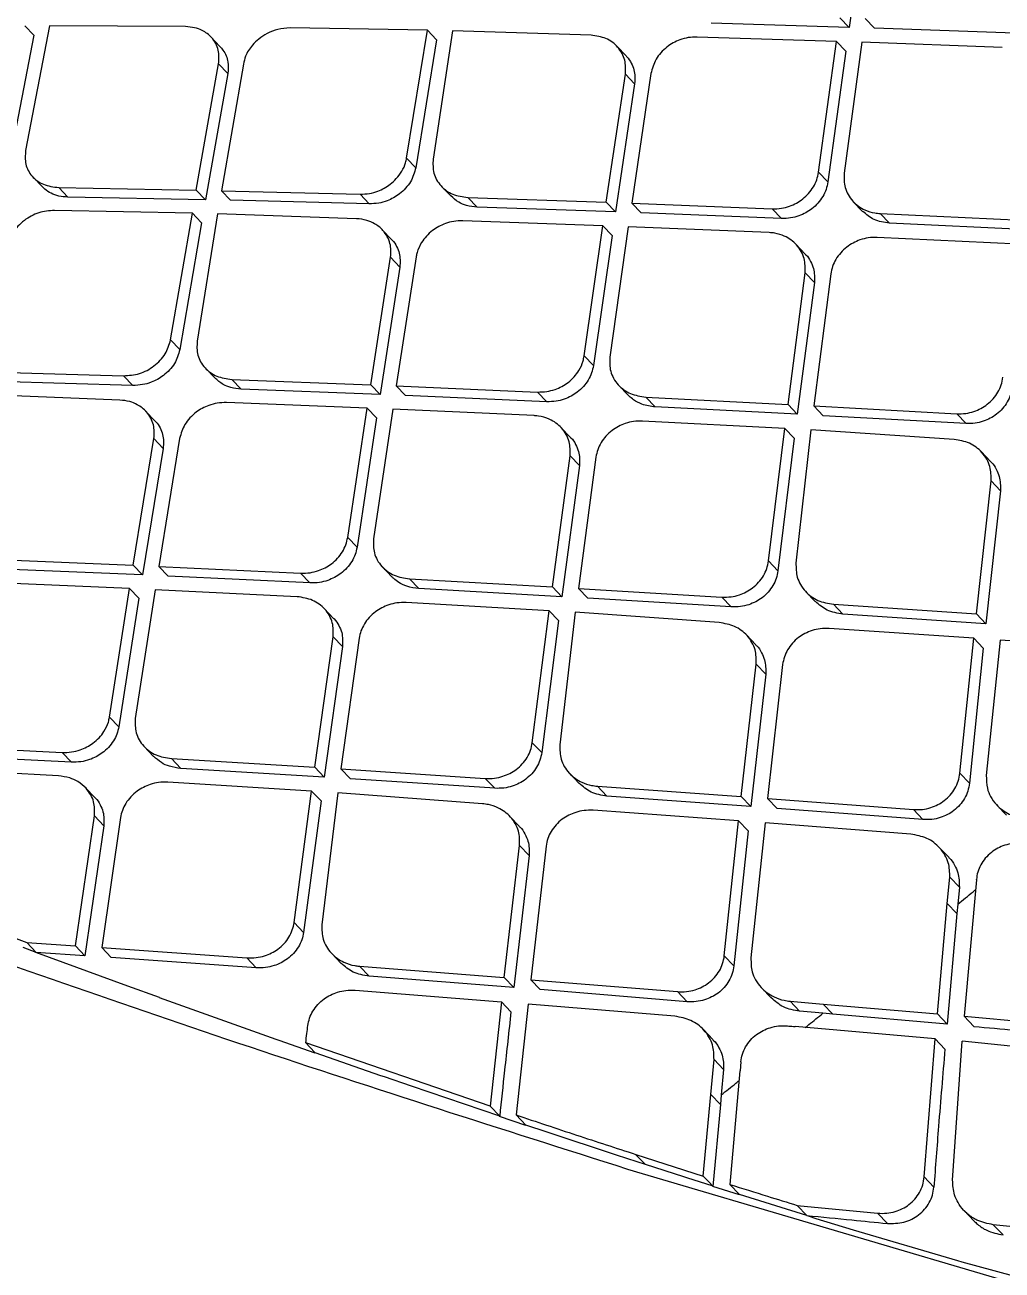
# Model space of a CAD drawing. Extents: x 832 to 912, y 781 to 934.
# Drawn here: x 896.371 to 897.548, y 806.481 to 807.98 of the extents above; entities that cross this region are included whole.
import ezdxf

# ---------------------------------------------------------------- set-up
doc = ezdxf.new("R2010")
doc.units = 0
doc.header["$MEASUREMENT"] = 0
doc.layers.add('1', color=4, linetype='Continuous')

# ---------------------------------------------------------------- blocks, each defined once
blk = doc.blocks.new('2026 SOVEREIGN HL')
at = {"layer": '1', "color": 3, "linetype": 'Continuous', "lineweight": 25}
for p, q in [((65.6563, 11.038), (65.6343, 10.8826)), ((64.6526, 10.8731), (64.6416, 10.8846)), ((64.6713, 10.8846), (64.6426, 10.7344)), ((64.8351, 10.8835), (64.6713, 10.8846)), ((65.6343, 10.8826), (65.4682, 10.8877)), ((65.6232, 10.8942), (65.6343, 10.8826)), ((65.6537, 10.8932), (65.6648, 10.8816)), ((64.6526, 10.8731), (64.6237, 10.7232)), ((64.8767, 10.8597), (64.8658, 10.8711)), ((65.1266, 10.8792), (64.9611, 10.882)), ((65.1014, 10.7253), (65.1266, 10.8792)), ((65.1266, 10.8792), (65.1376, 10.8676)), ((65.1567, 10.8785), (65.1333, 10.724)), ((65.3235, 10.8731), (65.1567, 10.8785)), ((65.6192, 10.8657), (65.4513, 10.871)), ((65.8334, 10.8755), (65.6648, 10.8816)), ((65.1376, 10.8676), (65.1125, 10.7137)), ((65.3657, 10.8482), (65.3546, 10.8598)), ((65.5975, 10.7082), (65.6192, 10.8657)), ((65.6303, 10.854), (65.6087, 10.6965)), ((65.6303, 10.854), (65.6192, 10.8657)), ((65.6497, 10.8646), (65.6283, 10.7069)), ((65.8184, 10.8584), (65.6497, 10.8646)), ((64.8482, 10.6867), (64.8751, 10.8387)), ((64.8751, 10.8387), (64.8861, 10.8272)), ((64.8861, 10.8272), (64.8593, 10.6751)), ((64.9051, 10.8383), (64.8784, 10.686)), ((65.3419, 10.6721), (65.3649, 10.8264)), ((65.3649, 10.8264), (65.376, 10.8148)), ((65.3956, 10.827), (65.3725, 10.6709)), ((65.376, 10.8148), (65.353, 10.6604)), ((65.1014, 10.7253), (65.1125, 10.7137)), ((65.5975, 10.7082), (65.6087, 10.6965)), ((64.6516, 10.7023), (64.6628, 10.6906)), ((64.6825, 10.6897), (64.8482, 10.6867)), ((64.6935, 10.6782), (64.6825, 10.6897)), ((65.1435, 10.6912), (65.1546, 10.6796)), ((64.8593, 10.6751), (64.6935, 10.6782)), ((64.8482, 10.6867), (64.8593, 10.6751)), ((64.8784, 10.686), (65.0453, 10.6818)), ((64.8784, 10.686), (64.8895, 10.6744)), ((65.0564, 10.6701), (64.8895, 10.6744)), ((65.0453, 10.6818), (65.0563, 10.6701)), ((65.1752, 10.6778), (65.3419, 10.6721)), ((65.1752, 10.6778), (65.1863, 10.6662)), ((64.8434, 10.659), (64.6774, 10.6623)), ((64.8171, 10.5063), (64.8434, 10.659)), ((65.353, 10.6604), (65.1863, 10.6662)), ((65.353, 10.6604), (65.3419, 10.6721)), ((65.3725, 10.6709), (65.3837, 10.6593)), ((65.3725, 10.6709), (65.5418, 10.6642)), ((65.5529, 10.6525), (65.3837, 10.6592)), ((65.5418, 10.6642), (65.5529, 10.6525)), ((65.6393, 10.6727), (65.6505, 10.661)), ((64.8545, 10.6474), (64.8282, 10.4947)), ((64.8736, 10.6583), (64.8492, 10.5048)), ((65.0409, 10.6523), (64.8736, 10.6583)), ((65.3377, 10.6437), (65.1692, 10.6497)), ((65.6717, 10.6585), (65.8421, 10.6506)), ((65.6829, 10.6468), (65.6717, 10.6585)), ((65.8533, 10.6388), (65.6829, 10.6468)), ((65.0832, 10.6274), (65.0721, 10.639)), ((65.3151, 10.4871), (65.3377, 10.6437)), ((65.3489, 10.632), (65.3263, 10.4754)), ((65.3377, 10.6437), (65.3489, 10.632)), ((65.3684, 10.6425), (65.3461, 10.4857)), ((65.5379, 10.6355), (65.3684, 10.6425)), ((65.8386, 10.6216), (65.668, 10.6297)), ((65.5814, 10.6097), (65.5702, 10.6215)), ((65.0582, 10.4524), (65.0822, 10.6058)), ((65.0822, 10.6058), (65.0933, 10.5941)), ((65.113, 10.6062), (65.089, 10.4511)), ((65.0933, 10.5941), (65.0694, 10.4407)), ((65.5607, 10.4286), (65.5813, 10.5872)), ((65.5813, 10.5872), (65.5925, 10.5755)), ((65.6122, 10.5858), (65.5918, 10.4269)), ((65.5925, 10.5755), (65.5719, 10.4168)), ((64.8171, 10.5063), (64.8282, 10.4947)), ((65.3151, 10.4871), (65.3263, 10.4754)), ((64.5932, 10.4679), (64.7606, 10.4632)), ((64.8592, 10.4722), (64.8703, 10.4606)), ((64.7717, 10.4515), (64.6043, 10.4564)), ((64.7606, 10.4632), (64.7717, 10.4515)), ((64.8909, 10.4588), (65.0582, 10.4524)), ((64.8909, 10.4588), (64.902, 10.4471)), ((65.0582, 10.4524), (65.0694, 10.4407)), ((65.089, 10.4511), (65.2589, 10.4436)), ((65.089, 10.4511), (65.1002, 10.4394)), ((65.357, 10.4516), (65.3682, 10.4399)), ((64.7561, 10.4339), (64.5882, 10.4404)), ((65.0694, 10.4407), (64.902, 10.4471)), ((65.2701, 10.4319), (65.1002, 10.4394)), ((65.2589, 10.4436), (65.2701, 10.4319)), ((65.3895, 10.4374), (65.5607, 10.4286)), ((65.3895, 10.4374), (65.4007, 10.4256)), ((64.7984, 10.4089), (64.7872, 10.4206)), ((65.0539, 10.4242), (64.8847, 10.4309)), ((65.0305, 10.2685), (65.0539, 10.4242)), ((65.0651, 10.4125), (65.0539, 10.4242)), ((65.0847, 10.4229), (65.0615, 10.267)), ((65.2549, 10.4152), (65.0847, 10.4229)), ((65.5719, 10.4168), (65.4007, 10.4256)), ((65.5607, 10.4286), (65.5719, 10.4168)), ((65.5918, 10.4269), (65.6031, 10.4151)), ((65.5918, 10.4269), (65.7638, 10.4174)), ((65.0651, 10.4125), (65.0417, 10.2568)), ((65.557, 10.3997), (65.3856, 10.4087)), ((65.7751, 10.4055), (65.6031, 10.4151)), ((65.7638, 10.4174), (65.7751, 10.4055)), ((65.2985, 10.3892), (65.2873, 10.401)), ((65.5372, 10.2402), (65.557, 10.3997)), ((65.557, 10.3997), (65.5683, 10.3879)), ((65.5882, 10.398), (65.5703, 10.2377)), ((65.7606, 10.3866), (65.5882, 10.398)), ((64.7723, 10.2351), (64.7972, 10.3875)), ((64.8083, 10.3758), (64.7835, 10.2234)), ((64.7972, 10.3875), (64.8083, 10.3758)), ((64.8281, 10.3878), (64.8032, 10.2337)), ((65.5683, 10.3879), (65.5486, 10.2283)), ((65.2769, 10.209), (65.2983, 10.3668)), ((65.2983, 10.3668), (65.3095, 10.3551)), ((65.3294, 10.3652), (65.3083, 10.2072)), ((65.8046, 10.3599), (65.7933, 10.3718)), ((65.3095, 10.3551), (65.2882, 10.1972)), ((65.7875, 10.1767), (65.8052, 10.3367)), ((65.8052, 10.3367), (65.8165, 10.3248)), ((65.8165, 10.3248), (65.7989, 10.1647)), ((65.0305, 10.2685), (65.0417, 10.2568)), ((64.6044, 10.2421), (64.7723, 10.2351)), ((65.5372, 10.2402), (65.5486, 10.2283)), ((64.7835, 10.2234), (64.6155, 10.2305)), ((64.7835, 10.2234), (64.7723, 10.2351)), ((64.8032, 10.2337), (64.8144, 10.222)), ((64.8032, 10.2337), (64.9738, 10.2255)), ((64.9738, 10.2255), (64.985, 10.2137)), ((65.0724, 10.233), (65.0836, 10.2212)), ((64.7678, 10.207), (64.598, 10.2144)), ((64.9851, 10.2137), (64.8144, 10.222)), ((65.105, 10.2186), (65.2769, 10.209)), ((65.1162, 10.2069), (65.105, 10.2186)), ((65.2769, 10.209), (65.2882, 10.1972)), ((64.7436, 10.0522), (64.7678, 10.207)), ((64.779, 10.1953), (64.7548, 10.0405)), ((64.7678, 10.207), (64.779, 10.1953)), ((64.7988, 10.2056), (64.7747, 10.0506)), ((64.9696, 10.1972), (64.7988, 10.2056)), ((65.2882, 10.1972), (65.1162, 10.2069)), ((65.3083, 10.2072), (65.4811, 10.1967)), ((65.3083, 10.2072), (65.3196, 10.1953)), ((65.4924, 10.1848), (65.3196, 10.1953)), ((65.4811, 10.1967), (65.4924, 10.1848)), ((65.5821, 10.2032), (65.5935, 10.1913)), ((65.0134, 10.1711), (65.0022, 10.1829)), ((65.2731, 10.1803), (65.1009, 10.1901)), ((65.2527, 10.0214), (65.2731, 10.1802)), ((65.2844, 10.1684), (65.2731, 10.1802)), ((65.6154, 10.1881), (65.7875, 10.1767)), ((65.6154, 10.1881), (65.6268, 10.1762)), ((65.2844, 10.1684), (65.2641, 10.0095)), ((65.3045, 10.1784), (65.2859, 10.0187)), ((65.4778, 10.1661), (65.3045, 10.1784)), ((65.799, 10.1647), (65.6268, 10.1762)), ((65.7989, 10.1647), (65.7875, 10.1767)), ((65.5219, 10.1392), (65.5106, 10.1511)), ((65.7844, 10.1472), (65.6104, 10.159)), ((64.991, 9.9918), (65.013, 10.1489)), ((65.0243, 10.1371), (65.0023, 9.9799)), ((65.0131, 10.1489), (65.0243, 10.1371)), ((65.0443, 10.1471), (65.0224, 9.9898)), ((65.7676, 9.9846), (65.7844, 10.1472)), ((65.7958, 10.1353), (65.7791, 9.9725)), ((65.7844, 10.1472), (65.7958, 10.1353)), ((65.8161, 10.145), (65.7995, 9.9821)), ((65.9907, 10.1327), (65.8161, 10.145)), ((65.5043, 9.9565), (65.5225, 10.116)), ((65.5338, 10.1041), (65.5158, 9.9445)), ((65.5225, 10.116), (65.5338, 10.1041)), ((65.5542, 10.1155), (65.5361, 9.9542)), ((64.7436, 10.0522), (64.7548, 10.0405)), ((64.5152, 10.0186), (64.6865, 10.0097)), ((64.7855, 10.0167), (64.7967, 10.0049)), ((65.2527, 10.0214), (65.2641, 10.0095)), ((64.6977, 9.9979), (64.5264, 10.0069)), ((64.6865, 10.0097), (64.6977, 9.9979)), ((64.8182, 10.0022), (64.991, 9.9918)), ((64.8182, 10.0022), (64.8294, 9.9904)), ((64.6821, 9.9815), (64.5106, 9.9907)), ((65.0023, 9.9799), (64.8294, 9.9904)), ((64.991, 9.9918), (65.0023, 9.9799)), ((65.0224, 9.9898), (65.0337, 9.9779)), ((65.0224, 9.9898), (65.1961, 9.9784)), ((65.2978, 9.9842), (65.3091, 9.9723)), ((65.7676, 9.9846), (65.7791, 9.9726)), ((64.987, 9.9631), (64.814, 9.9739)), ((65.2075, 9.9665), (65.0338, 9.9779)), ((65.1961, 9.9784), (65.2075, 9.9665)), ((64.726, 9.9554), (64.7147, 9.9671)), ((64.966, 9.805), (64.987, 9.9631)), ((64.987, 9.9631), (64.9984, 9.9513)), ((65.0185, 9.9611), (64.9994, 9.8021)), ((65.1928, 9.9479), (65.0186, 9.9611)), ((65.3312, 9.969), (65.5043, 9.9565)), ((65.3312, 9.969), (65.3426, 9.9571)), ((65.5158, 9.9445), (65.3426, 9.9571)), ((65.5043, 9.9565), (65.5158, 9.9446)), ((65.5361, 9.9542), (65.5476, 9.9422)), ((65.5362, 9.9542), (65.7116, 9.9409)), ((64.9984, 9.9513), (64.9774, 9.793)), ((65.5011, 9.9272), (65.326, 9.94)), ((65.7231, 9.9289), (65.5476, 9.9422)), ((65.7116, 9.9409), (65.7231, 9.9289)), ((65.8122, 9.9462), (65.8237, 9.9342)), ((64.7027, 9.7769), (64.7255, 9.9332)), ((64.7256, 9.9332), (64.7368, 9.9214)), ((64.7569, 9.9313), (64.7344, 9.7747)), ((65.2371, 9.9208), (65.2257, 9.9327)), ((65.484, 9.7649), (65.5011, 9.9272)), ((65.5011, 9.9272), (65.5126, 9.9152)), ((65.533, 9.9248), (65.5161, 9.7623)), ((65.7087, 9.9113), (65.533, 9.9248)), ((64.7368, 9.9214), (64.7141, 9.765)), ((65.5126, 9.9152), (65.4955, 9.7528)), ((65.2189, 9.7387), (65.2375, 9.8977)), ((65.2375, 9.8977), (65.2489, 9.8858)), ((65.2695, 9.8969), (65.2509, 9.7361)), ((65.7542, 9.8834), (65.7427, 9.8954)), ((65.2489, 9.8858), (65.2304, 9.7267)), ((65.7525, 9.8278), (65.7555, 9.8594)), ((65.7555, 9.8594), (65.767, 9.8473)), ((65.7875, 9.8562), (65.7728, 9.692)), ((64.4862, 9.8395), (64.6442, 9.7808)), ((65.767, 9.8473), (65.7651, 9.827)), ((65.7405, 9.6948), (65.7525, 9.8278)), ((65.7525, 9.8278), (65.7641, 9.8157)), ((65.7651, 9.827), (65.7641, 9.8157)), ((64.966, 9.805), (64.9774, 9.7931)), ((65.7641, 9.8157), (65.7522, 9.6826)), ((64.6553, 9.769), (64.6397, 9.7748)), ((64.6442, 9.7808), (64.6555, 9.769)), ((64.6442, 9.7808), (64.7027, 9.7769)), ((64.7027, 9.7769), (64.7141, 9.765)), ((64.7344, 9.7747), (64.9089, 9.7624)), ((64.7344, 9.7747), (64.7457, 9.7628)), ((64.7141, 9.765), (64.6551, 9.769)), ((64.7659, 9.7282), (64.6551, 9.7687)), ((64.9203, 9.7504), (64.7457, 9.7628)), ((64.9089, 9.7624), (64.9203, 9.7505)), ((65.0112, 9.7676), (65.0226, 9.7557)), ((65.484, 9.7649), (65.4955, 9.7528)), ((65.0447, 9.7523), (65.2189, 9.7387)), ((65.0447, 9.7523), (65.0562, 9.7403)), ((65.2304, 9.7267), (65.0562, 9.7403)), ((65.2304, 9.7267), (65.2189, 9.7387)), ((65.2509, 9.7361), (65.4275, 9.7217)), ((65.2509, 9.7361), (65.2624, 9.7241)), ((64.8037, 9.7145), (64.7659, 9.7282)), ((64.9444, 9.6642), (64.8037, 9.7144)), ((65.0395, 9.7234), (65.2156, 9.7094)), ((65.4391, 9.7096), (65.2624, 9.7241)), ((65.4275, 9.7217), (65.4391, 9.7096)), ((65.5288, 9.7263), (65.5404, 9.7142)), ((65.2156, 9.7094), (65.2019, 9.5837)), ((65.2156, 9.7094), (65.2271, 9.6974)), ((65.2477, 9.7068), (65.2333, 9.5732)), ((65.4245, 9.6921), (65.2477, 9.7068)), ((65.5631, 9.7102), (65.603, 9.7068)), ((65.5631, 9.7102), (65.5746, 9.6981)), ((65.603, 9.7068), (65.7405, 9.6948)), ((65.603, 9.7068), (65.6146, 9.6946)), ((65.6028, 9.6957), (65.5746, 9.6981)), ((65.6146, 9.6947), (65.6028, 9.6957)), ((65.7522, 9.6826), (65.6146, 9.6947)), ((65.7405, 9.6948), (65.7522, 9.6826)), ((65.7728, 9.692), (65.9509, 9.6759)), ((65.7728, 9.692), (65.7845, 9.6798)), ((65.4703, 9.6639), (65.4588, 9.676)), ((65.738, 9.6648), (65.5693, 9.6797)), ((64.948, 9.6629), (64.9444, 9.6642)), ((64.9913, 9.6476), (64.948, 9.6628)), ((65.2019, 9.5837), (64.98, 9.6601)), ((65.7246, 9.4986), (65.738, 9.6648)), ((65.738, 9.6648), (65.7496, 9.6526)), ((65.7589, 9.4948), (65.7703, 9.6619)), ((65.949, 9.6439), (65.7703, 9.6619)), ((65.0704, 9.6205), (64.9915, 9.648)), ((65.4676, 9.598), (65.4716, 9.6399)), ((65.4716, 9.6399), (65.4832, 9.6278)), ((65.4832, 9.6278), (65.4803, 9.5974)), ((65.5028, 9.6262), (65.4905, 9.4896)), ((65.5039, 9.6371), (65.5029, 9.6262)), ((65.0747, 9.619), (65.0705, 9.6205)), ((65.1072, 9.6078), (65.0748, 9.619)), ((65.2135, 9.5716), (65.1072, 9.6078)), ((65.4586, 9.4997), (65.4676, 9.598)), ((65.4676, 9.598), (65.4792, 9.5858)), ((65.4803, 9.5974), (65.4792, 9.5858)), ((65.2135, 9.5716), (65.2019, 9.5837)), ((65.4792, 9.5858), (65.4703, 9.4872)), ((65.2449, 9.5607), (65.2134, 9.5713)), ((65.2449, 9.561), (65.2333, 9.5732)), ((65.2708, 9.5524), (65.245, 9.561)), ((65.3541, 9.5249), (65.2708, 9.5524)), ((65.379, 9.5168), (65.3542, 9.5249)), ((65.3772, 9.5258), (65.3889, 9.5136)), ((65.3773, 9.5258), (65.4586, 9.4997)), ((65.9231, 9.3435), (65.3679, 9.5077)), ((65.3889, 9.5136), (65.3792, 9.5167)), ((65.4353, 9.4986), (65.3889, 9.5136)), ((65.4388, 9.4975), (65.4353, 9.4986)), ((65.4704, 9.4874), (65.4388, 9.4975)), ((65.4905, 9.4896), (65.5022, 9.4773)), ((65.7246, 9.4986), (65.7363, 9.4863)), ((65.5021, 9.4771), (65.4703, 9.4871)), ((65.5835, 9.4521), (65.5023, 9.4773)), ((65.5717, 9.4644), (65.6685, 9.455)), ((65.5717, 9.4644), (65.5835, 9.4521)), ((65.5853, 9.4512), (65.5833, 9.4518)), ((65.5947, 9.4483), (65.5853, 9.4512)), ((65.6396, 9.4347), (65.5947, 9.4483)), ((65.6685, 9.455), (65.6803, 9.4426)), ((65.7727, 9.4581), (65.7845, 9.4458)), ((65.7651, 9.3976), (65.6396, 9.4347)), ((65.9863, 9.4231), (65.8079, 9.4411)), ((65.8197, 9.4288), (65.8079, 9.4411)), ((65.7705, 9.396), (65.7651, 9.3976)), ((65.9083, 9.3587), (65.7705, 9.3961))]:
    blk.add_line(p, q, dxfattribs=at)
at = {"layer": '1', "color": 3, "linetype": 'Continuous', "lineweight": 25, "flags": 128}
for points in [[(64.8545, 10.6474), (64.8483, 10.6539), (64.8434, 10.659)], [(64.9914, 9.648), (64.985, 9.6548), (64.98, 9.6601)], [(65.4586, 9.4997), (65.4652, 9.4928), (65.4703, 9.4874)]]:
    blk.add_lwpolyline(points, dxfattribs=at)
at = {"layer": '1', "color": 3, "linetype": 'Continuous', "lineweight": 25}
for points, knots in [([(65.1872, 14.6174), (65.1942, 14.5932), (65.2085, 14.5426), (65.2047, 14.4574), (65.1802, 14.3545), (65.1322, 14.2332), (65.0606, 14.0925), (64.965, 13.933), (64.8469, 13.7565), (64.708, 13.5652), (64.5496, 13.3614), (64.3736, 13.1474), (64.1825, 12.9264), (63.9778, 12.7007), (63.7616, 12.4731), (63.5358, 12.2461), (63.3023, 12.0222), (63.0628, 11.8036), (62.819, 11.5926), (62.5724, 11.3908), (62.3247, 11.2002), (62.0778, 11.0226), (61.8329, 10.8591), (61.592, 10.7115), (61.3567, 10.5797), (61.2072, 10.5072), (61.1328, 10.4711)], [0, 0, 0, 0, 0.03526, 0.073397, 0.1134, 0.154986, 0.197112, 0.240117, 0.283114, 0.326264, 0.369489, 0.412382, 0.4553, 0.498021, 0.540417, 0.582782, 0.624982, 0.666816, 0.708662, 0.750431, 0.791989, 0.833575, 0.875123, 0.916779, 0.958525, 1, 1, 1, 1]), ([(65.1308, 14.3172), (65.1291, 14.3149), (65.1257, 14.3103), (65.1193, 14.2805), (65.1055, 14.2364), (65.087, 14.1898), (65.0697, 14.151), (65.0527, 14.1158), (65.0336, 14.0785), (65.0089, 14.0328), (64.9741, 13.9724), (64.9288, 13.8985), (64.8737, 13.8137), (64.8145, 13.7273), (64.7598, 13.6505), (64.7158, 13.5906), (64.6825, 13.546), (64.6478, 13.5002), (64.6013, 13.4396), (64.5328, 13.3527), (64.4433, 13.242), (64.3301, 13.1066), (64.1928, 12.9478), (64.019, 12.7542), (63.8128, 12.5343), (63.579, 12.2969), (63.3397, 12.0657), (63.0973, 11.843), (62.8539, 11.6311), (62.6115, 11.4314), (62.3698, 11.244), (62.128, 11.0683), (61.8853, 10.9043), (61.6433, 10.7541), (61.4032, 10.618), (61.2502, 10.5433), (61.1731, 10.5056)], [0, 0, 0, 0, 0.0320866, 0.0626256, 0.0912297, 0.1105794, 0.1271815, 0.1409157, 0.1520576, 0.1681539, 0.1869124, 0.2083496, 0.2324664, 0.2560505, 0.2750677, 0.2894818, 0.2992831, 0.3066099, 0.3212897, 0.3406289, 0.3646101, 0.3932054, 0.4263765, 0.4625791, 0.5102388, 0.5570157, 0.6029161, 0.6479544, 0.6921568, 0.7355554, 0.7782314, 0.8211648, 0.8647779, 0.909111, 0.9541865, 1, 1, 1, 1]), ([(64.8751, 10.8387), (64.8755, 10.8444), (64.876, 10.8531), (64.8718, 10.8634), (64.8658, 10.872), (64.857, 10.8786), (64.8459, 10.8827), (64.8388, 10.8832), (64.8351, 10.8835)], [0, 0, 0, 0, 0.241658, 0.368814, 0.499915, 0.712318, 0.846848, 1, 1, 1, 1]), ([(64.9611, 10.882), (64.9561, 10.8817), (64.9468, 10.881), (64.9338, 10.8758), (64.9235, 10.8691), (64.9142, 10.86), (64.9074, 10.8498), (64.9057, 10.8415), (64.9051, 10.8383)], [0, 0, 0, 0, 0.194361, 0.368904, 0.523576, 0.658399, 0.867998, 1, 1, 1, 1]), ([(65.3649, 10.8264), (65.3651, 10.8321), (65.3654, 10.8409), (65.361, 10.8516), (65.3543, 10.8613), (65.342, 10.8705), (65.3297, 10.8722), (65.3235, 10.8731)], [0, 0, 0, 0, 0.236764, 0.365497, 0.500961, 0.750086, 1, 1, 1, 1]), ([(65.4513, 10.871), (65.4477, 10.8709), (65.4407, 10.8707), (65.4281, 10.8672), (65.4166, 10.8609), (65.4074, 10.8522), (65.3996, 10.8418), (65.3972, 10.8329), (65.3956, 10.827)], [0, 0, 0, 0, 0.14199, 0.272711, 0.499694, 0.628291, 0.754621, 1, 1, 1, 1]), ([(64.8766, 10.8595), (64.8779, 10.8581), (64.8827, 10.853), (64.8872, 10.8419), (64.8865, 10.8318), (64.8861, 10.8272)], [0, 0, 0, 0, 0.163974, 0.61441, 1, 1, 1, 1]), ([(65.3657, 10.8482), (65.366, 10.8479), (65.3686, 10.8453), (65.3721, 10.8399), (65.3766, 10.8292), (65.3762, 10.8204), (65.376, 10.8148)], [0, 0, 0, 0, 0.038062, 0.300026, 0.54785, 1, 1, 1, 1]), ([(64.6426, 10.7344), (64.6422, 10.7288), (64.6415, 10.7174), (64.6495, 10.7028), (64.6635, 10.6923), (64.6761, 10.6906), (64.6825, 10.6897)], [0, 0, 0, 0, 0.242433, 0.489314, 0.741586, 1, 1, 1, 1]), ([(65.0453, 10.6818), (65.0491, 10.6819), (65.0563, 10.6821), (65.069, 10.6858), (65.0802, 10.692), (65.0896, 10.7006), (65.096, 10.7095), (65.1001, 10.7179), (65.1011, 10.7234), (65.1014, 10.7253)], [0, 0, 0, 0, 0.149764, 0.283207, 0.500357, 0.626196, 0.769622, 0.922161, 1, 1, 1, 1]), ([(65.1333, 10.724), (65.1331, 10.7183), (65.1328, 10.7095), (65.1374, 10.6989), (65.1442, 10.6894), (65.1565, 10.6804), (65.1689, 10.6787), (65.1752, 10.6778)], [0, 0, 0, 0, 0.239611, 0.367579, 0.500822, 0.750032, 1, 1, 1, 1]), ([(65.1125, 10.7137), (65.1108, 10.7079), (65.1084, 10.6991), (65.1004, 10.6888), (65.0914, 10.6804), (65.0801, 10.6742), (65.0674, 10.6705), (65.0602, 10.6703), (65.0564, 10.6701)], [0, 0, 0, 0, 0.244283, 0.37048, 0.499064, 0.716177, 0.849851, 1, 1, 1, 1]), ([(65.5418, 10.6642), (65.5454, 10.6642), (65.5524, 10.6644), (65.5651, 10.6678), (65.5766, 10.674), (65.5858, 10.6826), (65.5915, 10.6905), (65.5957, 10.6991), (65.5969, 10.7051), (65.5975, 10.7082)], [0, 0, 0, 0, 0.142069, 0.272836, 0.499866, 0.625262, 0.750669, 0.875465, 1, 1, 1, 1]), ([(65.6283, 10.7069), (65.6282, 10.7011), (65.628, 10.6921), (65.6328, 10.681), (65.6399, 10.671), (65.651, 10.6631), (65.6631, 10.6593), (65.6695, 10.6587), (65.6717, 10.6585)], [0, 0, 0, 0, 0.234735, 0.363864, 0.500667, 0.749438, 0.912051, 1, 1, 1, 1]), ([(64.6935, 10.6782), (64.6898, 10.6785), (64.6826, 10.679), (64.6733, 10.6826), (64.6666, 10.6866), (64.6638, 10.6898), (64.6629, 10.6908)], [0, 0, 0, 0, 0.3070117, 0.5998528, 0.8785435, 1, 1, 1, 1]), ([(65.6087, 10.6965), (65.6081, 10.6934), (65.6069, 10.6874), (65.6027, 10.6788), (65.597, 10.6709), (65.5878, 10.6622), (65.5763, 10.6561), (65.5636, 10.6527), (65.5566, 10.6525), (65.5529, 10.6525)], [0, 0, 0, 0, 0.12425, 0.248782, 0.373901, 0.499964, 0.727048, 0.857848, 1, 1, 1, 1]), ([(65.1863, 10.6662), (65.1819, 10.6666), (65.1741, 10.6675), (65.1631, 10.6721), (65.1577, 10.677), (65.1546, 10.6797)], [0, 0, 0, 0, 0.355469, 0.64468, 1, 1, 1, 1]), ([(64.6774, 10.6623), (64.671, 10.6618), (64.6583, 10.6607), (64.6431, 10.6523), (64.6333, 10.6434), (64.6253, 10.6332), (64.6227, 10.6246), (64.621, 10.6191)], [0, 0, 0, 0, 0.249882, 0.499356, 0.632904, 0.760964, 1, 1, 1, 1]), ([(65.6829, 10.6468), (65.6765, 10.6477), (65.6639, 10.6495), (65.655, 10.6574), (65.6506, 10.6611)], [0, 0, 0, 0, 0.516518, 1, 1, 1, 1]), ([(65.0822, 10.6058), (65.0825, 10.6114), (65.0828, 10.6202), (65.0784, 10.6309), (65.0725, 10.6393), (65.064, 10.6461), (65.053, 10.651), (65.0452, 10.6518), (65.0409, 10.6523)], [0, 0, 0, 0, 0.237935, 0.366015, 0.500014, 0.686291, 0.827298, 1, 1, 1, 1]), ([(65.1692, 10.6498), (65.1655, 10.6497), (65.1584, 10.6495), (65.1457, 10.646), (65.1343, 10.6398), (65.1251, 10.6314), (65.1184, 10.6226), (65.1147, 10.6141), (65.1131, 10.6083), (65.113, 10.6064), (65.113, 10.6062)], [0, 0, 0, 0, 0.14432, 0.275728, 0.499194, 0.626637, 0.749409, 0.925987, 0.991007, 1, 1, 1, 1]), ([(65.3679, 9.5077), (65.2157, 9.5561), (64.9104, 9.6533), (64.4676, 9.8085), (64.041, 9.9653), (63.68, 10.1045), (63.3823, 10.2223), (63.1434, 10.3185), (62.9202, 10.4095), (62.7144, 10.4939), (62.5251, 10.5717), (62.418, 10.615), (62.3646, 10.6367)], [0, 0, 0, 0, 0.128088, 0.256805, 0.383611, 0.508831, 0.593009, 0.674921, 0.754537, 0.836904, 0.918629, 1, 1, 1, 1]), ([(65.5813, 10.5872), (65.5814, 10.593), (65.5816, 10.602), (65.5768, 10.6131), (65.5697, 10.6232), (65.5586, 10.631), (65.5466, 10.6348), (65.5402, 10.6354), (65.5379, 10.6356)], [0, 0, 0, 0, 0.233298, 0.362766, 0.500662, 0.749465, 0.907381, 1, 1, 1, 1]), ([(65.668, 10.6297), (65.6644, 10.6297), (65.6575, 10.6296), (65.6447, 10.6263), (65.6332, 10.6201), (65.6239, 10.6114), (65.6181, 10.6035), (65.614, 10.5948), (65.6128, 10.5888), (65.6122, 10.5858)], [0, 0, 0, 0, 0.139408, 0.269085, 0.498821, 0.625996, 0.751717, 0.876271, 1, 1, 1, 1]), ([(65.0831, 10.6272), (65.0834, 10.627), (65.0862, 10.6248), (65.0894, 10.6191), (65.094, 10.6086), (65.0936, 10.5998), (65.0933, 10.5941)], [0, 0, 0, 0, 0.033944, 0.294258, 0.542224, 1, 1, 1, 1]), ([(65.5813, 10.6095), (65.5816, 10.6093), (65.5846, 10.6072), (65.5879, 10.601), (65.5929, 10.5902), (65.5926, 10.5812), (65.5925, 10.5755)], [0, 0, 0, 0, 0.0318065, 0.2989341, 0.5494917, 1, 1, 1, 1]), ([(64.7606, 10.4632), (64.767, 10.4636), (64.7799, 10.4645), (64.7951, 10.4727), (64.8049, 10.4815), (64.8129, 10.4918), (64.8155, 10.5005), (64.8172, 10.5063)], [0, 0, 0, 0, 0.250193, 0.499822, 0.629121, 0.755894, 1, 1, 1, 1]), ([(64.8282, 10.4947), (64.8266, 10.4889), (64.8241, 10.4802), (64.8161, 10.47), (64.8071, 10.4617), (64.7958, 10.4556), (64.783, 10.4519), (64.7756, 10.4517), (64.7717, 10.4515)], [0, 0, 0, 0, 0.24256, 0.368627, 0.497684, 0.710284, 0.845602, 1, 1, 1, 1]), ([(64.8492, 10.5048), (64.8489, 10.4991), (64.8486, 10.4904), (64.8532, 10.4798), (64.8599, 10.4704), (64.8723, 10.4614), (64.8847, 10.4596), (64.8909, 10.4588)], [0, 0, 0, 0, 0.24108, 0.368605, 0.500661, 0.750379, 1, 1, 1, 1]), ([(65.2589, 10.4436), (65.2627, 10.4437), (65.2698, 10.4438), (65.2826, 10.4471), (65.2941, 10.4532), (65.3033, 10.4617), (65.3097, 10.4704), (65.3138, 10.4789), (65.3148, 10.4851), (65.3152, 10.4871)], [0, 0, 0, 0, 0.14407, 0.27563, 0.500516, 0.626061, 0.749501, 0.916127, 1, 1, 1, 1]), ([(65.3461, 10.4857), (65.3459, 10.4799), (65.3457, 10.4709), (65.3505, 10.4598), (65.3576, 10.4499), (65.3704, 10.4404), (65.3831, 10.4384), (65.3895, 10.4374)], [0, 0, 0, 0, 0.236243, 0.36509, 0.501011, 0.749976, 1, 1, 1, 1]), ([(65.3264, 10.4754), (65.3257, 10.4724), (65.3245, 10.4665), (65.3203, 10.4579), (65.3145, 10.45), (65.3053, 10.4415), (65.2938, 10.4354), (65.281, 10.4321), (65.2739, 10.432), (65.2701, 10.4319)], [0, 0, 0, 0, 0.123327, 0.247534, 0.372876, 0.499565, 0.724312, 0.855874, 1, 1, 1, 1]), ([(64.902, 10.4471), (64.8979, 10.4476), (64.8903, 10.4484), (64.8792, 10.4528), (64.8736, 10.4578), (64.8704, 10.4607)], [0, 0, 0, 0, 0.336711, 0.620596, 1, 1, 1, 1]), ([(65.7638, 10.4174), (65.7674, 10.4174), (65.7744, 10.4174), (65.7872, 10.4206), (65.7988, 10.4267), (65.808, 10.4354), (65.8137, 10.4433), (65.8178, 10.4521), (65.8189, 10.4583), (65.8195, 10.4614)], [0, 0, 0, 0, 0.13981, 0.269762, 0.49964, 0.624033, 0.749047, 0.87425, 1, 1, 1, 1]), ([(65.8308, 10.4495), (65.8302, 10.4464), (65.8291, 10.4403), (65.825, 10.4315), (65.8193, 10.4235), (65.8101, 10.4148), (65.7985, 10.4087), (65.7857, 10.4055), (65.7787, 10.4055), (65.7751, 10.4055)], [0, 0, 0, 0, 0.125542, 0.250493, 0.375284, 0.500382, 0.730189, 0.860138, 1, 1, 1, 1]), ([(64.7972, 10.3875), (64.7975, 10.3932), (64.7979, 10.4019), (64.7935, 10.4125), (64.7875, 10.4212), (64.7787, 10.428), (64.7676, 10.4327), (64.7601, 10.4335), (64.7561, 10.4339)], [0, 0, 0, 0, 0.23924, 0.366926, 0.499864, 0.699434, 0.837177, 1, 1, 1, 1]), ([(65.4007, 10.4256), (65.3953, 10.4264), (65.3858, 10.4277), (65.3757, 10.4333), (65.3706, 10.4375), (65.3686, 10.4395), (65.3682, 10.4399)], [0, 0, 0, 0, 0.439856, 0.758501, 0.955372, 1, 1, 1, 1]), ([(64.8847, 10.4309), (64.8809, 10.4308), (64.8738, 10.4306), (64.861, 10.4271), (64.8495, 10.421), (64.8403, 10.4126), (64.8323, 10.4024), (64.8298, 10.3936), (64.8281, 10.3878)], [0, 0, 0, 0, 0.147386, 0.279974, 0.500011, 0.630537, 0.757441, 1, 1, 1, 1]), ([(64.7982, 10.4088), (64.7986, 10.4085), (64.8014, 10.4063), (64.8046, 10.4006), (64.8091, 10.3902), (64.8086, 10.3815), (64.8083, 10.3758)], [0, 0, 0, 0, 0.039791, 0.295928, 0.541442, 1, 1, 1, 1]), ([(65.2983, 10.3668), (65.2984, 10.3726), (65.2986, 10.3816), (65.2939, 10.3927), (65.2867, 10.4027), (65.2752, 10.4109), (65.2635, 10.4143), (65.2572, 10.415), (65.2555, 10.4151), (65.2549, 10.4152), (65.2549, 10.4152)], [0, 0, 0, 0, 0.234613, 0.363718, 0.500549, 0.749373, 0.931695, 0.980146, 0.99772, 1, 1, 1, 1]), ([(65.3856, 10.4087), (65.382, 10.4087), (65.375, 10.4087), (65.3622, 10.4054), (65.3505, 10.3993), (65.3412, 10.3907), (65.3354, 10.3828), (65.3312, 10.3742), (65.33, 10.3682), (65.3294, 10.3652)], [0, 0, 0, 0, 0.140911, 0.27114, 0.49901, 0.626947, 0.752883, 0.877128, 1, 1, 1, 1]), ([(65.7073, 8.587), (65.5894, 8.6403), (65.3475, 8.7496), (64.9925, 8.9175), (64.6352, 9.0909), (64.2882, 9.2646), (63.9513, 9.4373), (63.6897, 9.5739), (63.4962, 9.6759), (63.3634, 9.7466), (63.234, 9.816), (63.1097, 9.8831), (62.9914, 9.946), (62.8786, 10.0068), (62.7726, 10.0654), (62.6727, 10.12), (62.5841, 10.1676), (62.5068, 10.209), (62.4348, 10.2487), (62.3673, 10.2861), (62.2955, 10.3248), (62.2253, 10.359), (62.1822, 10.3846), (62.1626, 10.3962)], [0, 0, 0, 0, 0.082249, 0.168725, 0.250938, 0.337838, 0.421226, 0.501438, 0.538138, 0.573956, 0.608922, 0.645818, 0.681064, 0.714276, 0.751294, 0.786327, 0.81865, 0.848238, 0.87506, 0.90615, 0.934321, 0.970126, 1, 1, 1, 1]), ([(62.163, 10.3965), (62.2064, 10.3736), (62.293, 10.3277), (62.4395, 10.2507), (62.6018, 10.1668), (62.7818, 10.074), (62.9784, 9.9685), (63.1939, 9.8555), (63.4193, 9.7329), (63.7029, 9.5834), (64.0469, 9.4038), (64.4527, 9.1978), (64.8671, 8.9939), (65.2873, 8.7941), (65.5718, 8.6654), (65.7139, 8.6012)], [0, 0, 0, 0, 0.0625608, 0.1250948, 0.1873824, 0.2497888, 0.3127535, 0.3763098, 0.4391245, 0.5016071, 0.6016993, 0.7016111, 0.8011801, 0.9006686, 1, 1, 1, 1]), ([(65.2984, 10.3891), (65.2987, 10.3889), (65.3017, 10.3868), (65.305, 10.3807), (65.3099, 10.3699), (65.3097, 10.3609), (65.3096, 10.3551)], [0, 0, 0, 0, 0.026787, 0.294795, 0.546464, 1, 1, 1, 1]), ([(65.8052, 10.3367), (65.8052, 10.3425), (65.8052, 10.3516), (65.8002, 10.363), (65.7928, 10.3733), (65.7798, 10.3833), (65.767, 10.3855), (65.7606, 10.3866)], [0, 0, 0, 0, 0.230835, 0.361156, 0.501307, 0.750475, 1, 1, 1, 1]), ([(65.8045, 10.3598), (65.8048, 10.3595), (65.808, 10.3573), (65.8114, 10.3509), (65.8166, 10.3398), (65.8165, 10.3306), (65.8165, 10.3248)], [0, 0, 0, 0, 0.031799, 0.303782, 0.55585, 1, 1, 1, 1]), ([(65.6132, 8.0965), (65.49, 8.1637), (65.2436, 8.2982), (64.8794, 8.5071), (64.519, 8.719), (64.1646, 8.9337), (63.8167, 9.1488), (63.5055, 9.3444), (63.2323, 9.5167), (62.9973, 9.6642), (62.7773, 9.801), (62.5758, 9.9231), (62.395, 10.0303), (62.2348, 10.1237), (62.0913, 10.2055), (62.0077, 10.2536), (61.966, 10.2777)], [0, 0, 0, 0, 0.082411, 0.164951, 0.247638, 0.330248, 0.412935, 0.496232, 0.559503, 0.622548, 0.685579, 0.749219, 0.81255, 0.875197, 0.937632, 1, 1, 1, 1]), ([(64.9738, 10.2255), (64.9776, 10.2255), (64.9848, 10.2256), (64.9977, 10.2289), (65.0092, 10.2349), (65.0185, 10.2433), (65.0243, 10.2511), (65.0286, 10.2596), (65.0299, 10.2656), (65.0305, 10.2685)], [0, 0, 0, 0, 0.146155, 0.278435, 0.500605, 0.62711, 0.752903, 0.877099, 1, 1, 1, 1]), ([(65.0417, 10.2568), (65.0411, 10.2538), (65.0398, 10.2479), (65.0356, 10.2394), (65.0297, 10.2316), (65.0204, 10.2232), (65.0089, 10.2172), (64.996, 10.2138), (64.9888, 10.2138), (64.9851, 10.2137)], [0, 0, 0, 0, 0.122502, 0.24635, 0.371821, 0.499118, 0.721479, 0.853789, 1, 1, 1, 1]), ([(65.0615, 10.267), (65.0614, 10.2611), (65.0611, 10.2521), (65.0659, 10.2411), (65.073, 10.2312), (65.0859, 10.2217), (65.0986, 10.2196), (65.105, 10.2186)], [0, 0, 0, 0, 0.237508, 0.365965, 0.500783, 0.750086, 1, 1, 1, 1]), ([(65.4811, 10.1967), (65.4847, 10.1967), (65.4918, 10.1966), (65.5047, 10.1998), (65.5163, 10.2058), (65.5256, 10.2144), (65.5314, 10.2223), (65.5355, 10.231), (65.5367, 10.2371), (65.5372, 10.2402)], [0, 0, 0, 0, 0.141143, 0.271591, 0.500064, 0.624858, 0.74999, 0.874904, 1, 1, 1, 1]), ([(65.597, 8.0665), (65.4701, 8.1325), (65.2159, 8.2645), (64.8388, 8.4676), (64.4653, 8.6727), (64.0981, 8.8803), (63.7387, 9.0888), (63.4188, 9.2791), (63.1403, 9.4476), (62.9032, 9.5928), (62.6836, 9.7291), (62.4847, 9.8521), (62.3077, 9.963), (62.1519, 10.0621), (62.0135, 10.1522), (61.9331, 10.2053), (61.8929, 10.2318)], [0, 0, 0, 0, 0.082589, 0.165416, 0.24837, 0.331192, 0.414034, 0.497446, 0.560621, 0.623393, 0.686188, 0.749611, 0.812567, 0.875073, 0.937549, 1, 1, 1, 1]), ([(65.5486, 10.2283), (65.548, 10.2253), (65.5469, 10.2191), (65.5427, 10.2104), (65.537, 10.2025), (65.5277, 10.1939), (65.516, 10.1879), (65.5031, 10.1848), (65.4961, 10.1848), (65.4924, 10.1848)], [0, 0, 0, 0, 0.124897, 0.24958, 0.374508, 0.500215, 0.728511, 0.858921, 1, 1, 1, 1]), ([(65.5703, 10.2377), (65.5703, 10.2319), (65.5704, 10.2227), (65.5755, 10.2115), (65.583, 10.2013), (65.5961, 10.1914), (65.609, 10.1892), (65.6154, 10.1881)], [0, 0, 0, 0, 0.232829, 0.362566, 0.501094, 0.750205, 1, 1, 1, 1]), ([(65.1162, 10.2069), (65.1113, 10.2075), (65.1025, 10.2087), (65.0927, 10.2136), (65.0868, 10.2179), (65.0844, 10.2205), (65.0836, 10.2212)], [0, 0, 0, 0, 0.394794, 0.697747, 0.908644, 1, 1, 1, 1]), ([(65.0131, 10.1489), (65.0132, 10.1547), (65.0134, 10.1636), (65.0087, 10.1747), (65.0015, 10.1846), (64.9887, 10.1942), (64.976, 10.1962), (64.9696, 10.1972)], [0, 0, 0, 0, 0.235843, 0.36469, 0.50076, 0.749796, 1, 1, 1, 1]), ([(65.1009, 10.1901), (65.0972, 10.1901), (65.0901, 10.1901), (65.0773, 10.1869), (65.0656, 10.1809), (65.0562, 10.1724), (65.0503, 10.1645), (65.0461, 10.156), (65.0449, 10.1501), (65.0443, 10.1471)], [0, 0, 0, 0, 0.142444, 0.27321, 0.499257, 0.627855, 0.753963, 0.87789, 1, 1, 1, 1]), ([(65.6268, 10.1762), (65.6201, 10.1773), (65.6073, 10.1794), (65.5981, 10.1875), (65.5936, 10.1914)], [0, 0, 0, 0, 0.51507, 1, 1, 1, 1]), ([(65.0134, 10.1711), (65.0136, 10.1709), (65.0162, 10.1683), (65.0199, 10.1628), (65.0247, 10.1518), (65.0245, 10.1428), (65.0243, 10.1371)], [0, 0, 0, 0, 0.02824, 0.294092, 0.544784, 1, 1, 1, 1]), ([(65.5225, 10.116), (65.5225, 10.1219), (65.5225, 10.131), (65.5175, 10.1424), (65.5101, 10.1527), (65.497, 10.1626), (65.4842, 10.1649), (65.4778, 10.1661)], [0, 0, 0, 0, 0.231793, 0.361795, 0.501083, 0.750237, 1, 1, 1, 1]), ([(65.6104, 10.159), (65.6067, 10.159), (65.5998, 10.1591), (65.5869, 10.1561), (65.5751, 10.1501), (65.5657, 10.1414), (65.56, 10.1334), (65.5559, 10.1247), (65.5548, 10.1185), (65.5542, 10.1155)], [0, 0, 0, 0, 0.1389894, 0.2684741, 0.4987171, 0.6254675, 0.7509333, 0.8756204, 1, 1, 1, 1]), ([(65.5218, 10.139), (65.5222, 10.1387), (65.5254, 10.1364), (65.5288, 10.13), (65.5339, 10.119), (65.5339, 10.1099), (65.5338, 10.1041)], [0, 0, 0, 0, 0.038599, 0.307055, 0.556918, 1, 1, 1, 1]), ([(64.6865, 10.0097), (64.6903, 10.0097), (64.6976, 10.0098), (64.7106, 10.0131), (64.7221, 10.019), (64.7313, 10.0272), (64.7379, 10.0357), (64.7421, 10.0441), (64.7432, 10.0502), (64.7436, 10.0522)], [0, 0, 0, 0, 0.14842, 0.281528, 0.501275, 0.626937, 0.749813, 0.916084, 1, 1, 1, 1]), ([(64.7747, 10.0506), (64.7746, 10.0447), (64.7743, 10.0358), (64.7791, 10.0247), (64.7862, 10.0149), (64.799, 10.0054), (64.8118, 10.0033), (64.8182, 10.0022)], [0, 0, 0, 0, 0.238353, 0.366495, 0.500526, 0.74983, 1, 1, 1, 1]), ([(64.7548, 10.0405), (64.7542, 10.0376), (64.7529, 10.0317), (64.7486, 10.0233), (64.7427, 10.0155), (64.7334, 10.0072), (64.7218, 10.0013), (64.7089, 9.998), (64.7016, 9.9979), (64.6977, 9.9979)], [0, 0, 0, 0, 0.121688, 0.245178, 0.370859, 0.498804, 0.718403, 0.851523, 1, 1, 1, 1]), ([(65.1961, 9.9784), (65.1998, 9.9783), (65.207, 9.9783), (65.2199, 9.9813), (65.2316, 9.9872), (65.241, 9.9957), (65.2468, 10.0036), (65.251, 10.0123), (65.2522, 10.0184), (65.2527, 10.0214)], [0, 0, 0, 0, 0.142453, 0.273394, 0.500464, 0.625577, 0.750874, 0.875533, 1, 1, 1, 1]), ([(65.2859, 10.0187), (65.286, 10.0129), (65.286, 10.0038), (65.2911, 9.9925), (65.2986, 9.9822), (65.31, 9.9741), (65.3223, 9.97), (65.3288, 9.9693), (65.3312, 9.969)], [0, 0, 0, 0, 0.233343, 0.362632, 0.500314, 0.749196, 0.90907, 1, 1, 1, 1]), ([(64.8294, 9.9904), (64.8248, 9.9911), (64.8166, 9.9922), (64.8053, 9.9972), (64.7998, 10.0023), (64.7968, 10.005)], [0, 0, 0, 0, 0.367588, 0.661131, 1, 1, 1, 1]), ([(65.2641, 10.0095), (65.2635, 10.0065), (65.2624, 10.0004), (65.2582, 9.9917), (65.2524, 9.9839), (65.243, 9.9753), (65.2313, 9.9694), (65.2183, 9.9664), (65.2112, 9.9664), (65.2075, 9.9665)], [0, 0, 0, 0, 0.124186, 0.248498, 0.373347, 0.499311, 0.726694, 0.857644, 1, 1, 1, 1]), ([(65.7116, 9.9409), (65.7153, 9.9408), (65.7223, 9.9407), (65.7353, 9.9436), (65.747, 9.9496), (65.7563, 9.9582), (65.762, 9.9662), (65.7661, 9.9751), (65.7671, 9.9814), (65.7676, 9.9846)], [0, 0, 0, 0, 0.139301, 0.269045, 0.499784, 0.623466, 0.748204, 0.873512, 1, 1, 1, 1]), ([(64.7256, 9.9332), (64.7257, 9.939), (64.726, 9.948), (64.7212, 9.959), (64.7151, 9.9675), (64.7065, 9.9745), (64.6951, 9.9798), (64.6868, 9.9809), (64.6821, 9.9815)], [0, 0, 0, 0, 0.236419, 0.364733, 0.499728, 0.674075, 0.818188, 1, 1, 1, 1]), ([(64.814, 9.9739), (64.8103, 9.9739), (64.8031, 9.9739), (64.7902, 9.9708), (64.7785, 9.9648), (64.769, 9.9564), (64.763, 9.9486), (64.7588, 9.9401), (64.7575, 9.9342), (64.7569, 9.9313)], [0, 0, 0, 0, 0.144059, 0.27542, 0.499535, 0.628802, 0.755046, 0.878669, 1, 1, 1, 1]), ([(65.3426, 9.9571), (65.3359, 9.9582), (65.323, 9.9604), (65.3138, 9.9685), (65.3092, 9.9725)], [0, 0, 0, 0, 0.515185, 1, 1, 1, 1]), ([(65.7791, 9.9725), (65.7786, 9.9694), (65.7776, 9.9631), (65.7735, 9.9542), (65.7678, 9.9462), (65.7585, 9.9375), (65.7468, 9.9316), (65.7338, 9.9286), (65.7268, 9.9288), (65.7231, 9.9288)], [0, 0, 0, 0, 0.126347, 0.251448, 0.375889, 0.500272, 0.73111, 0.860821, 1, 1, 1, 1]), ([(65.7995, 9.9821), (65.7995, 9.9769), (65.7995, 9.968), (65.8045, 9.9561), (65.8125, 9.9446), (65.826, 9.9349), (65.8388, 9.931), (65.8455, 9.9304), (65.8462, 9.9304)], [0, 0, 0, 0, 0.204487, 0.341331, 0.501367, 0.750588, 0.97045, 1, 1, 1, 1]), ([(65.4822, 7.3116), (65.3468, 7.387), (65.0765, 7.5377), (64.6795, 7.763), (64.2923, 7.988), (63.917, 8.2135), (63.5543, 8.4404), (63.2062, 8.6688), (62.8759, 8.8975), (62.5683, 9.1246), (62.3106, 9.3285), (62.0981, 9.5091), (61.9249, 9.6663), (61.7689, 9.8187), (61.6835, 9.9109), (61.6407, 9.957)], [0, 0, 0, 0, 0.0833889, 0.1665456, 0.2492666, 0.3318627, 0.4146546, 0.498053, 0.5819116, 0.6657286, 0.7489375, 0.811246, 0.8737596, 0.9368686, 1, 1, 1, 1]), ([(64.7259, 9.9553), (64.7262, 9.9551), (64.729, 9.9528), (64.7324, 9.947), (64.7373, 9.9361), (64.737, 9.9272), (64.7368, 9.9214)], [0, 0, 0, 0, 0.026762, 0.29149, 0.542037, 1, 1, 1, 1]), ([(65.2375, 9.8977), (65.2375, 9.9036), (65.2376, 9.9127), (65.2326, 9.924), (65.2252, 9.9344), (65.2139, 9.9426), (65.2017, 9.9468), (65.1952, 9.9476), (65.1928, 9.9479)], [0, 0, 0, 0, 0.232297, 0.361845, 0.500275, 0.749228, 0.907305, 1, 1, 1, 1]), ([(65.3261, 9.94), (65.3224, 9.9401), (65.3153, 9.9402), (65.3024, 9.9372), (65.2906, 9.9313), (65.2811, 9.9227), (65.2753, 9.9148), (65.2711, 9.9061), (65.27, 9.9), (65.2695, 9.8969)], [0, 0, 0, 0, 0.139989, 0.26984, 0.49901, 0.626256, 0.751866, 0.876259, 1, 1, 1, 1]), ([(65.2369, 9.9206), (65.2373, 9.9203), (65.2405, 9.9181), (65.2439, 9.9117), (65.2491, 9.9007), (65.249, 9.8916), (65.2489, 9.8858)], [0, 0, 0, 0, 0.037105, 0.304663, 0.554386, 1, 1, 1, 1]), ([(65.7555, 9.8594), (65.7554, 9.8653), (65.7552, 9.8747), (65.7498, 9.8865), (65.742, 9.8972), (65.7284, 9.9076), (65.7152, 9.91), (65.7087, 9.9113)], [0, 0, 0, 0, 0.228408, 0.35935, 0.501419, 0.750631, 1, 1, 1, 1]), ([(65.842, 9.9007), (65.8351, 9.9003), (65.8222, 9.8996), (65.8073, 9.8914), (65.7981, 9.8826), (65.7925, 9.8744), (65.7888, 9.8658), (65.788, 9.8597), (65.7875, 9.8568)], [0, 0, 0, 0, 0.264943, 0.497755, 0.629958, 0.757279, 0.880387, 1, 1, 1, 1]), ([(61.6613, 9.8867), (61.7038, 9.8427), (61.7896, 9.7538), (61.9443, 9.6091), (62.107, 9.4649), (62.2713, 9.3269), (62.4326, 9.1971), (62.5969, 9.0695), (62.7606, 8.9465), (62.9204, 8.8302), (63.0697, 8.7243), (63.2161, 8.6226), (63.3803, 8.511), (63.5648, 8.3882), (63.7712, 8.2542), (63.9884, 8.1162), (64.2244, 7.9695), (64.4881, 7.809), (64.7875, 7.6305), (65.1143, 7.4391), (65.3438, 7.3076), (65.4591, 7.2415)], [0, 0, 0, 0, 0.062571, 0.126488, 0.185383, 0.239622, 0.289432, 0.334927, 0.383866, 0.426381, 0.463258, 0.499935, 0.537242, 0.584649, 0.632982, 0.682306, 0.733894, 0.791747, 0.856308, 0.927788, 1, 1, 1, 1]), ([(65.7541, 9.8832), (65.7544, 9.8831), (65.7576, 9.8808), (65.7612, 9.8742), (65.7668, 9.8627), (65.7669, 9.8533), (65.767, 9.8473)], [0, 0, 0, 0, 0.02184, 0.299559, 0.555224, 1, 1, 1, 1]), ([(65.7875, 9.8562), (65.7875, 9.8563), (65.7875, 9.8565), (65.7875, 9.8567), (65.7875, 9.8568)], [0, 0, 0, 0, 0.561323, 1, 1, 1, 1]), ([(65.7651, 9.827), (65.7713, 9.832), (65.7784, 9.8377), (65.7855, 9.8435), (65.7864, 9.8443)], [0, 0, 0, 0, 0.865754, 1, 1, 1, 1]), ([(64.9089, 9.7624), (64.9127, 9.7623), (64.9199, 9.7622), (64.9329, 9.7652), (64.9447, 9.771), (64.9541, 9.7794), (64.96, 9.7872), (64.9642, 9.7959), (64.9654, 9.8019), (64.966, 9.805)], [0, 0, 0, 0, 0.143824, 0.275332, 0.501003, 0.626437, 0.751835, 0.876171, 1, 1, 1, 1]), ([(64.9774, 9.793), (64.9768, 9.79), (64.9756, 9.784), (64.9714, 9.7754), (64.9655, 9.7675), (64.9561, 9.7591), (64.9444, 9.7533), (64.9313, 9.7503), (64.9241, 9.7504), (64.9203, 9.7504)], [0, 0, 0, 0, 0.123512, 0.247494, 0.372441, 0.49877, 0.724815, 0.856295, 1, 1, 1, 1]), ([(64.9994, 9.8021), (64.9994, 9.7962), (64.9994, 9.7871), (65.0046, 9.7758), (65.0121, 9.7656), (65.0239, 9.7572), (65.036, 9.7533), (65.0425, 9.7524), (65.0445, 9.7523), (65.0447, 9.7523)], [0, 0, 0, 0, 0.234278, 0.363224, 0.500031, 0.749263, 0.925238, 0.990833, 1, 1, 1, 1]), ([(65.4275, 9.7217), (65.4312, 9.7216), (65.4383, 9.7214), (65.4514, 9.7242), (65.4632, 9.7301), (65.4726, 9.7387), (65.4783, 9.7466), (65.4824, 9.7555), (65.4835, 9.7617), (65.484, 9.7649)], [0, 0, 0, 0, 0.140245, 0.270382, 0.500199, 0.624123, 0.7489, 0.874016, 1, 1, 1, 1]), ([(65.5161, 9.7623), (65.5161, 9.7565), (65.5162, 9.7474), (65.5214, 9.7355), (65.5294, 9.7245), (65.5414, 9.7158), (65.554, 9.7113), (65.5607, 9.7105), (65.5631, 9.7102)], [0, 0, 0, 0, 0.219571, 0.352449, 0.500748, 0.749987, 0.909692, 1, 1, 1, 1]), ([(65.0562, 9.7403), (65.0496, 9.7414), (65.0366, 9.7437), (65.0272, 9.7518), (65.0226, 9.7558)], [0, 0, 0, 0, 0.511232, 1, 1, 1, 1]), ([(65.4955, 9.7528), (65.495, 9.7497), (65.494, 9.7434), (65.4899, 9.7345), (65.4841, 9.7265), (65.4747, 9.7179), (65.4629, 9.7121), (65.4498, 9.7093), (65.4428, 9.7095), (65.4391, 9.7096)], [0, 0, 0, 0, 0.126151, 0.251292, 0.37606, 0.501183, 0.730549, 0.860265, 1, 1, 1, 1]), ([(64.9825, 9.6808), (64.983, 9.6838), (64.9842, 9.6899), (64.9884, 9.6985), (64.9943, 9.7064), (65.0038, 9.7149), (65.0157, 9.7207), (65.0287, 9.7236), (65.0358, 9.7235), (65.0395, 9.7234)], [0, 0, 0, 0, 0.123194, 0.247346, 0.372968, 0.500587, 0.728481, 0.858814, 1, 1, 1, 1]), ([(65.5746, 9.6981), (65.5679, 9.6993), (65.5548, 9.7016), (65.5452, 9.7102), (65.5405, 9.7143)], [0, 0, 0, 0, 0.51386, 1, 1, 1, 1]), ([(65.2271, 9.6974), (65.2245, 9.6739), (65.2199, 9.6321), (65.2154, 9.5901), (65.2135, 9.5716)], [0, 0, 0, 0, 0.560005, 1, 1, 1, 1]), ([(65.4716, 9.6399), (65.4715, 9.6459), (65.4713, 9.6553), (65.4659, 9.6671), (65.458, 9.6779), (65.4443, 9.6883), (65.4311, 9.6908), (65.4245, 9.6921)], [0, 0, 0, 0, 0.229084, 0.35973, 0.501095, 0.750672, 1, 1, 1, 1]), ([(65.5815, 9.6786), (65.583, 9.6797), (65.59, 9.6854), (65.5971, 9.6911), (65.6027, 9.6957)], [0, 0, 0, 0, 0.204545, 1, 1, 1, 1]), ([(64.98, 9.6601), (64.9804, 9.6638), (64.9813, 9.6707), (64.9821, 9.6776), (64.9825, 9.6808)], [0, 0, 0, 0, 0.545304, 1, 1, 1, 1]), ([(65.5039, 9.6371), (65.5044, 9.6403), (65.5054, 9.6465), (65.5094, 9.6555), (65.5152, 9.6635), (65.5246, 9.6722), (65.5365, 9.678), (65.5495, 9.6808), (65.5566, 9.6806), (65.5602, 9.6804)], [0, 0, 0, 0, 0.125295, 0.250177, 0.375311, 0.501324, 0.732342, 0.861576, 1, 1, 1, 1]), ([(65.5602, 9.6804), (65.5619, 9.6803), (65.565, 9.68), (65.568, 9.6798), (65.5693, 9.6796)], [0, 0, 0, 0, 0.560164, 1, 1, 1, 1]), ([(65.7845, 9.6798), (65.8177, 9.6768), (65.8771, 9.6715), (65.9365, 9.6661), (65.9626, 9.6637)], [0, 0, 0, 0, 0.560001, 1, 1, 1, 1]), ([(65.4702, 9.6637), (65.4705, 9.6635), (65.4738, 9.6611), (65.4775, 9.6545), (65.483, 9.6431), (65.4831, 9.6337), (65.4832, 9.6278)], [0, 0, 0, 0, 0.030732, 0.30602, 0.559402, 1, 1, 1, 1]), ([(65.7496, 9.6526), (65.747, 9.6216), (65.7424, 9.5663), (65.7382, 9.5107), (65.7363, 9.4863)], [0, 0, 0, 0, 0.560008, 1, 1, 1, 1]), ([(65.4803, 9.5974), (65.4862, 9.6021), (65.4934, 9.6078), (65.5005, 9.6135), (65.5018, 9.6146)], [0, 0, 0, 0, 0.820719, 1, 1, 1, 1]), ([(65.2334, 9.5732), (65.2576, 9.5651), (65.3054, 9.5491), (65.3535, 9.5335), (65.3773, 9.5258)], [0, 0, 0, 0, 0.506599, 1, 1, 1, 1]), ([(65.4905, 9.4896), (65.5057, 9.4849), (65.5327, 9.4764), (65.5598, 9.4681), (65.5717, 9.4644)], [0, 0, 0, 0, 0.56003, 1, 1, 1, 1]), ([(65.6685, 9.455), (65.6722, 9.4548), (65.6793, 9.4545), (65.6925, 9.4572), (65.7044, 9.4631), (65.7137, 9.4718), (65.7193, 9.4799), (65.7233, 9.4889), (65.7242, 9.4953), (65.7246, 9.4986)], [0, 0, 0, 0, 0.139455, 0.269528, 0.502074, 0.624484, 0.748098, 0.873019, 1, 1, 1, 1]), ([(65.8079, 9.4411), (65.8011, 9.4425), (65.7899, 9.4448), (65.7786, 9.4524), (65.771, 9.4596), (65.7653, 9.4673), (65.7597, 9.4792), (65.7592, 9.4888), (65.7589, 9.4948)], [0, 0, 0, 0, 0.25118, 0.415944, 0.501906, 0.644258, 0.77472, 1, 1, 1, 1]), ([(65.6803, 9.4426), (65.687, 9.4426), (65.6971, 9.4426), (65.7096, 9.4474), (65.7182, 9.4527), (65.7255, 9.4594), (65.7311, 9.4676), (65.735, 9.4766), (65.7359, 9.483), (65.7364, 9.4863)], [0, 0, 0, 0, 0.248961, 0.377408, 0.498889, 0.624695, 0.749121, 0.872729, 1, 1, 1, 1]), ([(65.5835, 9.4521), (65.6016, 9.4504), (65.6338, 9.4472), (65.6661, 9.444), (65.6803, 9.4426)], [0, 0, 0, 0, 0.560005, 1, 1, 1, 1]), ([(65.7845, 9.4458), (65.786, 9.4444), (65.7905, 9.4399), (65.8017, 9.4325), (65.8129, 9.4302), (65.8197, 9.4288)], [0, 0, 0, 0, 0.155147, 0.489773, 1, 1, 1, 1])]:
    blk.add_open_spline(points, degree=3, knots=knots, dxfattribs=at)

msp = doc.modelspace()

# ---------------------------------------------------------------- block references
at = {"layer": '1'}
msp.add_blockref('2026 SOVEREIGN HL', (831.7292, 797.0948), dxfattribs=at)

doc.saveas('drawing.dxf')
